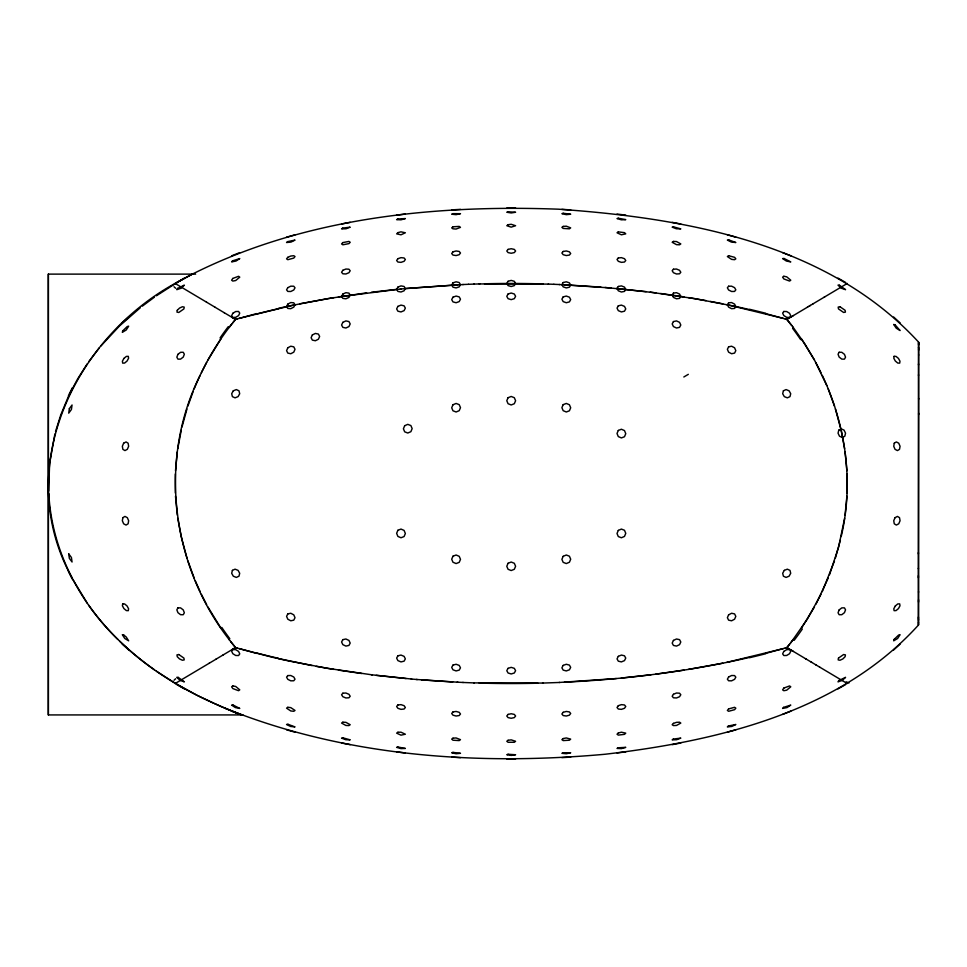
<?xml version="1.0" encoding="UTF-8"?>
<svg xmlns="http://www.w3.org/2000/svg" width="967" height="967" viewBox="0 0 967 967"><rect width="100%" height="100%" fill="white"/><g stroke="black" fill="none" stroke-linecap="round" stroke-linejoin="round"><path stroke-width="1.45" d="M243.019 714.927L48.35 714.927L48.35 274.12L195.648 274.12M918.396 553.958L918.505 374.797M918.553 592.215L918.65 413.187M918.517 364.994L918.553 347.105M918.505 375.45L918.517 363.87M918.529 602.139L918.553 591.695M918.493 620.04L918.541 599.733M918.553 348.06L918.565 344.784M918.493 619.001L918.469 625.033C839.356 712.353 717.574 741.06 604.979 754.26C477.239 765.767 344.651 756.629 224.827 708.122M918.565 345.038L918.565 343.503M918.469 624.609L918.481 622.107M918.565 343.623L918.577 342.113C827.788 243.394 686.207 218.083 558.334 209.186C434.062 204.605 304.835 217.623 192.36 274.12L190.97 274.846M918.577 342.777L918.577 342.113L918.602 344.832M175.329 473.963L175.329 493.037M847.068 493.037L847.068 473.963M175.486 470.784L177.324 451.831M846.899 496.216L845.061 515.169M177.771 448.688L181.276 430.085M844.614 518.312L838.57 547.201L829.505 574.809M841.193 536.54C853.982 482.666 845.811 425.081 822.252 375.305M181.989 427.027L186.957 409.029M840.408 539.973L835.428 557.971M54.889 433.978L49.607 463.519L48.688 491.006M55.53 431.548L60.788 414.843L68.464 396.361M187.9 406.092L193.062 391.732M834.485 560.908L822.252 591.695M200.133 375.305C157.766 459.893 171.558 566.082 229.445 639.973M194.21 388.843C203.626 365.659 216.233 343.781 231.705 324.114M828.175 578.157L816.027 604.073M201.39 372.67L206.612 362.468M820.995 594.33L807.191 619.376L790.692 642.886M69.539 394.101L77.795 378.653L87.211 363.882M68.427 395.66L72.356 387.767M207.941 360.002L220.947 338.825M814.444 606.998L801.45 628.175M88.65 361.827L99.275 347.902M229.07 327.523L235.525 319.412L237.229 318.917M793.315 639.477L786.86 647.588L785.156 648.083M232.757 322.785L235.525 319.412L256.726 313.586M789.64 644.215L786.86 647.588L765.659 653.414M100.87 345.981L119.642 325.843L140.348 307.711M122.229 322.942L128.756 317.007M893.641 649.993L900.156 644.058M142.318 306.164L154.369 297.22M156.424 295.781L175.885 283.307M215.883 659.264L223.135 654.937M216.185 659.095L209.15 663.289M223.075 654.973L235.525 647.588L256.726 653.414M807.397 307.204L810.358 305.427M807.602 307.083L792.952 315.822M175.124 683.548L209.295 663.193M824.15 297.22L847.261 283.452M812.836 303.952L824.706 296.881M809.246 306.092L813.09 303.807M790.692 317.164L791.792 316.499M793.411 315.544L786.86 319.412L765.659 313.586M176.054 283.21L176.901 282.702M788.637 318.373L789.64 317.78M232.02 649.655L235.525 647.588L237.229 648.083M177.07 282.606L177.747 282.207M787.718 318.917L785.156 318.917M178.085 282.013L178.762 281.615M179.1 281.421L180.128 280.829M180.297 280.732L181.155 280.249M176.768 282.449L184.419 278.085M837.966 688.915L845.629 684.551M182.183 279.656C76.296 333.361 10.879 466.88 71.776 577.384M181.687 279.947L183.21 279.088M182.521 279.463L184.238 278.508M183.379 278.992L185.265 277.94M184.576 278.315L186.305 277.372M185.93 277.565L192.36 274.12M186.474 277.275L187.332 276.804M187.683 276.61L188.541 276.151M188.891 275.958L189.58 275.595M189.762 275.498L190.632 275.039M231.584 255.832L239.792 252.617M782.593 714.383L790.801 711.168M239.115 318.373L295.624 304.617M783.27 648.627L726.761 662.383M286.546 237.169L295.044 234.812M727.353 732.188L735.839 729.831M299.637 303.807L333.917 297.606M722.748 663.193L688.48 669.394M341.569 223.993L350.223 222.337M672.162 744.663L680.828 743.007M338.438 296.881L401.075 288.94M683.947 670.119L655.831 674.144M366.626 292.844L327.608 298.658L289.121 305.971A585.108 405.874 0 0 0 278.266 308.388M371.388 292.239L396.047 289.435M651.009 674.761L621.31 678.06M396.615 215.109L405.366 214.045M617.019 752.955L625.77 751.891M400.386 289L457.983 284.769M564.414 682.231C621.116 679.414 677.698 672.778 733.264 661.029A585.108 405.922 0 0 0 749.558 657.403M406.031 288.456L463.266 284.528M616.354 678.544L559.131 682.472M451.698 209.875L460.497 209.355M561.9 757.644L570.699 757.125M462.758 284.54L468.56 284.298M559.627 682.46L542.547 683.077M468.451 284.31L474.144 284.093M473.866 284.105L479.837 283.923M479.173 283.935L548.531 284.105M543.212 683.065L473.866 682.895M506.781 208.002L515.604 208.002M506.781 758.998L515.604 758.998M543.212 283.935L537.882 283.79A741.931 514.239 0 0 0 484.503 283.79M479.173 683.065L484.503 683.21A741.931 514.239 0 0 0 537.882 683.21M548.241 284.093L553.934 284.31M474.144 682.907L462.758 682.46M553.825 284.298L559.627 284.54M559.131 284.528L611.168 287.985M457.077 682.194L463.266 682.472M564.414 284.769L600.93 287.114M457.983 682.231L416.33 679.463M452.713 681.965L421.467 679.886M561.9 209.355L570.699 209.875M451.698 757.125L460.497 757.644M605.04 287.453L646.137 291.647M411.217 679.015L417.345 679.547M411.688 679.052L371.388 674.761M406.128 678.544L376.248 675.353M616.354 288.456L655.831 292.856M617.019 214.045L625.77 215.109M396.615 751.891L405.366 752.955M650.15 292.131L694.777 298.658L733.264 305.971A585.108 405.922 0 0 1 749.558 309.597M372.235 674.869L327.608 668.342L289.121 661.029A585.108 405.874 0 0 1 278.266 658.612M660.618 293.485L683.947 296.881M361.767 673.516L338.438 670.119M688.48 297.606L706.079 300.628M333.917 669.394L316.318 666.372M710.334 301.414L722.748 303.807M312.051 665.586L273.057 657.427L239.115 648.627M672.162 222.337L680.828 223.993M341.569 743.007L350.223 744.663M726.761 304.617L783.27 318.373M727.353 234.812L735.839 237.169M286.546 729.831L295.044 732.188M782.593 252.617L790.801 255.832M231.584 711.168L239.792 714.383M230.811 710.588L241.907 714.927A484.503 484.503 0 0 1 220.585 706.321L197.57 695.563M230.122 710.31L214.372 703.577M213.695 703.263L210.31 701.716M209.634 701.401L206.261 699.818M205.596 699.504L202.236 697.884M201.571 697.558L193.593 693.52M196.905 695.225L175.378 683.391L156.424 671.219M192.941 693.182L189.641 691.441M188.988 691.091L185.712 689.314M185.06 688.951L181.808 687.138M837.966 278.085L845.629 282.449M181.167 686.763C158.926 674.108 138.063 658.95 119.642 641.157M176.768 684.551L184.419 688.915M232.02 317.345L235.525 319.412L224.211 312.704M789.64 649.22L786.86 647.588L793.411 651.456M790.692 649.836L806.212 659.095M815.785 664.8L819.714 667.145M175.124 283.452L206.612 302.2M819.545 667.037L847.261 683.548M805.511 658.672L811.736 662.383M811.059 661.984L816.269 665.091M206.43 302.091L214.892 307.131M214.795 307.083L224.404 312.825M154.369 669.78C129.155 652.024 106.491 630.399 88.65 605.173M893.641 317.007L900.156 322.942M122.229 644.058L128.756 649.993M117.853 639.405C78.448 601.148 51.529 548.809 48.809 493.508M791.792 325.528L786.86 319.412L793.315 327.523M230.593 641.472L235.525 647.588L229.07 639.477M792.952 327.027L804.822 343.889L814.444 360.002M87.211 603.118L72.924 579.608M801.45 338.825L814.335 359.809L826.797 385.519M220.947 628.175L207.941 606.998M815.785 362.468L820.995 372.67M206.612 604.532L201.39 594.33M68.427 571.34L72.356 579.233M200.133 591.695L195.322 580.853M828.211 388.927L834.485 406.092M194.174 578.073L187.9 560.908M835.428 409.029L841.121 430.085L844.614 448.688M186.957 557.971L181.276 536.915L177.771 518.312M845.061 451.831L846.899 470.784M177.324 515.169L175.486 496.216M918.469 625.033L918.445 623.522M918.602 343.031L918.614 350.247M918.432 616.982L918.445 620.947M918.445 620.874L918.445 622.796M918.614 348.567L918.626 355.119M918.626 354.841L918.65 399.166M918.396 568.209L918.396 577.795M918.396 575.655L918.432 618.578M918.65 398.38L918.65 414.613M918.396 552.592L918.396 568.765M48.35 274.12L48.35 714.927M688.323 374.338A287.9 1.874 -30.4 0 1 683.826 376.985M848.953 683.004A286.595 5.705 29.4 0 1 846.234 681.808M802.344 629.009A280.055 241.254 87.8 0 1 794.137 640.323M792.577 328.297A280.055 239.115 -89.3 0 1 800.628 339.586M256.908 313.912A597.896 413.876 0 0 1 278.411 308.703M749.691 309.319A597.896 414.541 0 0 1 765.816 313.296M278.411 658.297A597.896 413.876 0 0 1 256.908 653.088M765.816 653.704A597.896 414.541 0 0 1 749.691 657.681M220.041 337.991A280.055 241.254 87.8 0 1 228.248 326.677M229.82 638.703A280.055 239.115 -89.3 0 1 221.757 627.414M175.643 288.239A272.706 11.979 27.8 0 1 174.024 286.74M174.024 680.26A272.706 11.979 -27.8 0 1 175.643 678.761M122.688 603.867L122.398 605.777L123.909 608.569L126.351 610.588L128.297 610.673L128.587 608.763L127.064 605.971L124.622 603.94L122.688 603.867M894.1 356.327L893.798 358.237L895.321 361.029L897.763 363.06L899.697 363.133L899.987 361.223L898.476 358.431L896.034 356.412L894.1 356.327M68.717 553.849L69.358 558.358L72.054 562.008L71.425 557.512L68.717 553.849M177.275 310.298L176.961 312.111L178.786 312.474L183.911 308.92L184.214 307.095L182.4 306.744L179.524 308.074L177.275 310.298M838.486 658.08L838.171 659.905L839.985 660.256L842.861 658.926L845.11 656.702L845.424 654.889L843.611 654.526L838.486 658.08M122.869 517.671L122.338 520.73L123.643 523.8L126.048 525.069L128.115 523.8L128.647 520.73L127.33 517.671L124.936 516.402L122.869 517.671M894.27 443.2L893.738 446.27L895.055 449.329L897.449 450.598L899.515 449.329L900.059 446.27L898.742 443.2L896.349 441.931L894.27 443.2M838.788 430.146L838.051 433.192L839.501 436.226L842.305 437.495L844.807 436.226L845.545 433.192L844.082 430.146L841.29 428.889L838.788 430.146M232.406 570.373L231.681 573.286L233.301 576.199L236.335 577.42L238.982 576.199L239.707 573.286L238.075 570.373L235.054 569.164L232.406 570.373M783.403 390.801L782.678 393.714L784.31 396.627L787.331 397.836L789.991 396.627L790.716 393.714L789.084 390.801L786.062 389.58L783.403 390.801M69.358 408.642L68.717 413.151L71.425 409.488L72.054 404.992L69.358 408.642M122.736 330.883L122.326 332.31L126.218 330.001L128.659 326.181L127.221 326.556L122.736 330.883M894.149 639.392L893.726 640.819L897.618 638.498L900.072 634.69L898.621 635.053L894.149 639.392M177.94 354.333L176.84 357.174L177.94 359.156L180.587 359.12L183.246 357.089L184.346 354.236L183.246 352.266L180.587 352.302L177.94 354.333M839.151 609.911L838.051 612.764L839.151 614.734L841.798 614.698L844.445 612.667L845.545 609.826L844.445 607.844L841.798 607.88L839.151 609.911M404.69 425.698L403.408 428.792L404.69 431.826L407.784 433.023L410.878 431.693L412.16 428.599L410.878 425.565L407.784 424.356L404.69 425.698M618.3 530.412L617.019 533.506L618.3 536.552L621.394 537.761L624.489 536.419L625.77 533.325L624.489 530.279L621.394 529.07L618.3 530.412M397.896 530.279L396.627 533.325L397.896 536.419L400.991 537.761L404.085 536.552L405.366 533.506L404.085 530.412L400.991 529.07L397.896 530.279M618.3 430.448L617.019 433.494L618.3 436.588L621.394 437.93L624.489 436.721L625.77 433.675L624.489 430.581L621.394 429.239L618.3 430.448M452.979 404.75L451.698 407.784L452.979 410.794L456.098 411.99L459.204 410.685L460.497 407.651L459.204 404.641L456.098 403.444L452.979 404.75M563.181 556.315L561.9 559.349L563.181 562.359L566.299 563.556L569.406 562.25L570.699 559.216L569.406 556.206L566.299 555.01L563.181 556.315M123.643 443.2L122.338 446.27L122.869 449.329L124.936 450.598L127.33 449.329L128.647 446.27L128.115 443.2L126.048 441.931L123.643 443.2M508.074 397.703L506.781 400.713L508.074 403.723L511.192 404.968L514.311 403.723L515.604 400.713L514.311 397.703L511.192 396.458L508.074 397.703M452.979 556.206L451.698 559.216L452.979 562.25L456.098 563.556L459.204 562.359L460.497 559.349L459.204 556.315L456.098 555.01L452.979 556.206M563.181 404.641L561.9 407.651L563.181 410.685L566.299 411.99L569.406 410.794L570.699 407.784L569.406 404.75L566.299 403.444L563.181 404.641M508.074 563.278L506.781 566.287L508.074 569.297L511.192 570.542L514.311 569.297L515.604 566.287L514.311 563.278L511.192 562.032L508.074 563.278M895.055 517.671L893.738 520.73L894.27 523.8L896.349 525.069L898.742 523.8L900.059 520.73L899.515 517.671L897.449 516.402L895.055 517.671M287.815 347.782L286.57 350.634L287.815 353.1L290.789 353.741L293.775 352.157L295.008 349.305L293.775 346.839L290.789 346.21L287.815 347.782M728.61 614.843L727.377 617.695L728.61 620.161L731.596 620.79L734.582 619.218L735.814 616.366L734.582 613.9L731.596 613.259L728.61 614.843M312.353 334.945L311.108 337.713L312.353 340.118L315.375 340.747L318.385 339.236L319.642 336.468L318.385 334.062L315.375 333.434L312.353 334.945M342.85 322.337L341.581 325.009L342.85 327.354L345.896 328.006L348.942 326.58L350.199 323.909L348.942 321.564L345.896 320.911L342.85 322.337M673.443 640.42L672.186 643.091L673.443 645.436L676.501 646.089L679.547 644.663L680.804 641.991L679.547 639.646L676.501 638.994L673.443 640.42M232.829 313.296L231.645 315.738L232.829 317.418L235.694 317.345L238.571 315.58L239.756 313.139L238.571 311.459L235.694 311.531L232.829 313.296M783.826 651.42L782.629 653.861L783.826 655.541L786.691 655.469L789.556 653.704L790.74 651.262L789.556 649.582L786.691 649.655L783.826 651.42M287.815 613.9L286.57 616.366L287.815 619.218L290.789 620.79L293.775 620.161L295.008 617.695L293.775 614.843L290.789 613.259L287.815 613.9M728.61 346.839L727.377 349.305L728.61 352.157L731.596 353.741L734.582 353.1L735.814 350.634L734.582 347.782L731.596 346.21L728.61 346.839M397.908 306.382L396.627 308.908L397.908 311.205L400.991 311.93L404.085 310.649L405.354 308.122L404.085 305.826L400.991 305.101L397.908 306.382M618.312 656.351L617.031 658.878L618.312 661.174L621.394 661.899L624.477 660.618L625.758 658.092L624.477 655.795L621.394 655.07L618.312 656.351M287.815 304.109L286.57 306.539L287.815 308.437L290.789 308.678L293.775 307.131L295.008 304.69L293.775 302.804L290.789 302.562L287.815 304.109M452.979 297.195L451.698 299.613L452.979 301.897L456.098 302.731L459.204 301.607L460.485 299.19L459.204 296.893L456.098 296.071L452.979 297.195M563.181 665.393L561.9 667.81L563.181 670.107L566.299 670.929L569.406 669.805L570.687 667.387L569.406 665.103L566.299 664.269L563.181 665.393M342.85 294.053L341.581 296.41L342.85 298.38L345.896 298.791L348.942 297.425L350.199 295.068L348.942 293.11L345.896 292.687L342.85 294.053M342.85 639.646L341.581 641.991L342.85 644.663L345.896 646.089L348.942 645.436L350.199 643.091L348.942 640.42L345.896 638.994L342.85 639.646M673.443 321.564L672.186 323.909L673.443 326.58L676.501 328.006L679.547 327.354L680.804 325.009L679.547 322.337L676.501 320.911L673.443 321.564M123.909 358.431L122.398 361.223L122.688 363.133L124.622 363.06L127.064 361.029L128.587 358.237L128.297 356.327L126.351 356.412L123.909 358.431M895.321 605.971L893.798 608.763L894.1 610.673L896.034 610.588L898.476 608.569L899.987 605.777L899.697 603.867L897.763 603.94L895.321 605.971M177.94 607.844L176.84 609.826L177.94 612.667L180.587 614.698L183.246 614.734L184.346 612.764L183.246 609.911L180.587 607.88L177.94 607.844M508.074 294.004L506.781 296.337L508.074 298.67L511.192 299.637L514.311 298.67L515.604 296.337L514.311 294.004L511.192 293.037L508.074 294.004M508.074 668.33L506.781 670.663L508.074 672.996L511.192 673.963L514.311 672.996L515.604 670.663L514.311 668.33L511.192 667.363L508.074 668.33M839.151 352.266L838.051 354.236L839.151 357.089L841.798 359.12L844.445 359.156L845.545 357.174L844.445 354.333L841.798 352.302L839.151 352.266M397.908 655.795L396.627 658.092L397.908 660.618L400.991 661.899L404.085 661.174L405.354 658.878L404.085 656.351L400.991 655.07L397.908 655.795M618.312 305.826L617.031 308.122L618.312 310.649L621.394 311.93L624.477 311.205L625.758 308.908L624.477 306.382L621.394 305.101L618.312 305.826M233.301 390.801L231.681 393.714L232.406 396.627L235.054 397.836L238.075 396.627L239.707 393.714L238.982 390.801L236.335 389.58L233.301 390.801M397.908 287.102L396.627 289.387L397.908 291.418L400.991 291.998L404.085 290.789L405.354 288.492L404.085 286.474L400.991 285.894L397.908 287.102M784.31 570.373L782.678 573.286L783.403 576.199L786.062 577.42L789.084 576.199L790.716 573.286L789.991 570.373L787.331 569.164L784.31 570.373M563.181 296.893L561.9 299.19L563.181 301.607L566.299 302.731L569.406 301.897L570.687 299.613L569.406 297.195L566.299 296.071L563.181 296.893M452.979 665.103L451.698 667.387L452.979 669.805L456.098 670.929L459.204 670.107L460.485 667.81L459.204 665.393L456.098 664.269L452.979 665.103M287.803 287.67L286.57 289.846L287.803 291.43L290.789 291.49L293.775 289.991L295.008 287.815L293.775 286.232L290.789 286.172L287.803 287.67M728.61 677.009L727.377 679.185L728.61 680.768L731.596 680.828L734.582 679.33L735.814 677.154L734.582 675.57L731.596 675.51L728.61 677.009M452.979 282.86L451.698 285.084L452.979 287.187L456.098 287.912L459.204 286.861L460.485 284.636L459.204 282.533L456.098 281.808L452.979 282.86M508.074 281.3L506.781 283.452L508.074 285.616L511.192 286.51L514.311 285.616L515.604 283.452L514.311 281.3L511.192 280.406L508.074 281.3M177.565 288.432L176.804 289.677L181.083 288.226L184.371 285.144L177.565 288.432M838.776 680.611L838.014 681.856L842.281 680.405L845.581 677.323L838.776 680.611M563.181 282.533L561.9 284.636L563.181 286.861L566.299 287.912L569.406 287.187L570.687 285.084L569.406 282.86L566.299 281.808L563.181 282.533M618.312 286.474L617.031 288.492L618.312 290.789L621.394 291.998L624.477 291.418L625.758 289.387L624.477 287.102L621.394 285.894L618.312 286.474M342.85 270.289L341.581 272.259L342.85 273.794L345.896 273.987L348.942 272.718L350.199 270.748L348.942 269.213L345.896 269.031L342.85 270.289M673.443 694.282L672.186 696.252L673.443 697.787L676.501 697.969L679.547 696.711L680.804 694.741L679.547 693.206L676.501 693.013L673.443 694.282M673.443 293.11L672.186 295.068L673.443 297.425L676.501 298.791L679.547 298.38L680.804 296.41L679.547 294.053L676.501 292.687L673.443 293.11M728.61 302.804L727.377 304.69L728.61 307.131L731.596 308.678L734.582 308.437L735.814 306.539L734.582 304.109L731.596 302.562L728.61 302.804M232.805 278.436L231.621 280.2L232.805 281.071L235.694 280.539L239.768 277.154L238.571 276.284L232.805 278.436M783.814 688.081L782.617 689.846L783.814 690.716L786.691 690.184L790.776 686.8L789.58 685.929L783.814 688.081M397.908 258.697L396.627 260.51L397.908 262.033L400.991 262.359L404.085 261.308L405.354 259.494L404.085 257.971L400.991 257.645L397.908 258.697M618.312 705.692L617.031 707.506L618.312 709.029L621.394 709.355L624.489 708.303L625.758 706.49L624.489 704.967L621.394 704.641L618.312 705.692M232.829 649.582L231.645 651.262L232.829 653.704L235.694 655.469L238.571 655.541L239.756 653.861L238.571 651.42L235.694 649.655L232.829 649.582M783.826 311.459L782.629 313.139L783.826 315.58L786.691 317.345L789.556 317.418L790.74 315.738L789.556 313.296L786.691 311.531L783.826 311.459M452.979 251.831L451.698 253.523L452.979 255.07L456.098 255.554L459.204 254.696L460.485 253.003L459.204 251.456L456.098 250.973L452.979 251.831M563.181 712.304L561.9 713.997L563.181 715.544L566.299 716.027L569.406 715.169L570.687 713.477L569.406 711.93L566.299 711.446L563.181 712.304M287.803 675.57L286.57 677.154L287.803 679.33L290.789 680.828L293.775 680.768L295.008 679.185L293.775 677.009L290.789 675.51L287.803 675.57M728.61 286.232L727.377 287.815L728.61 289.991L731.596 291.49L734.582 291.43L735.814 289.846L734.582 287.67L731.596 286.172L728.61 286.232M508.074 249.389L506.781 250.997L508.074 252.592L511.192 253.257L514.311 252.592L515.604 250.997L514.311 249.389L511.192 248.724L508.074 249.389M508.074 714.408L506.781 716.003L508.074 717.611L511.192 718.276L514.311 717.611L515.604 716.003L514.311 714.408L511.192 713.743L508.074 714.408M287.803 257.319L286.558 258.842L287.803 259.7L293.787 258.08L295.02 256.557L293.787 255.711L290.789 256.025L287.803 257.319M728.61 708.92L727.365 710.443L728.61 711.289L734.594 709.681L735.827 708.158L734.594 707.3L728.61 708.92M673.443 269.213L672.186 270.748L673.443 272.718L676.501 273.987L679.547 273.794L680.804 272.259L679.547 270.289L676.501 269.031L673.443 269.213M342.85 693.206L341.581 694.741L342.85 696.711L345.896 697.969L348.942 697.787L350.199 696.252L348.942 694.282L345.896 693.013L342.85 693.206M563.181 251.456L561.9 253.003L563.181 254.696L566.299 255.554L569.406 255.07L570.687 253.523L569.406 251.831L566.299 250.973L563.181 251.456M452.979 711.93L451.698 713.477L452.979 715.169L456.098 716.027L459.204 715.544L460.485 713.997L459.204 712.304L456.098 711.446L452.979 711.93M618.312 257.971L617.031 259.494L618.312 261.308L621.394 262.359L624.489 262.033L625.758 260.51L624.489 258.697L621.394 257.645L618.312 257.971M397.908 704.967L396.627 706.49L397.908 708.303L400.991 709.355L404.085 709.029L405.354 707.506L404.085 705.692L400.991 704.641L397.908 704.967M232.576 260.836L231.609 261.9L236.021 261.042L239.78 258.576L232.576 260.836M783.572 707.373L782.617 708.424L787.029 707.566L790.776 705.1L783.572 707.373M342.838 242.584L341.569 243.926L342.838 244.796L348.942 243.624L350.211 242.282L348.942 241.424L342.838 242.584M673.443 723.376L672.174 724.718L673.443 725.576L676.501 725.455L680.816 723.074L679.547 722.204L676.501 722.337L673.443 723.376M397.908 232.648L396.627 233.857L400.991 234.8L405.366 232.781L400.991 231.838L397.908 232.648M618.3 733.01L617.019 734.219L618.3 735.113L624.489 734.352L625.77 733.143L621.394 732.2L618.3 733.01M452.979 226.786L451.698 227.886L452.979 228.816L456.098 229.046L460.497 227.342L459.204 226.411L452.979 226.786M563.181 738.57L561.9 739.658L563.181 740.589L569.406 740.214L570.699 739.114L566.299 737.954L563.181 738.57M287.634 241.629L286.558 242.524L291.019 242.088L295.032 240.094L287.634 241.629M728.441 725.999L727.365 726.906L731.814 726.459L735.839 724.476L728.441 725.999M508.074 224.719L506.781 225.722L511.192 227.136L515.604 225.722L511.192 224.296L508.074 224.719M508.074 740.287L506.781 741.278L508.074 742.281L514.311 742.281L515.604 741.278L511.192 739.864L508.074 740.287M783.814 276.284L782.617 277.154L783.814 278.919L789.58 281.071L790.776 280.2L786.691 276.816L783.814 276.284M232.805 685.929L231.621 686.8L232.805 688.564L238.571 690.716L239.768 689.846L235.694 686.461L232.805 685.929M563.181 226.411L561.9 227.342L563.181 228.43L569.406 228.816L570.699 227.886L566.299 226.181L563.181 226.411M452.979 738.184L451.698 739.114L452.979 740.214L459.204 740.589L460.497 739.658L456.098 737.954L452.979 738.184M618.3 231.887L617.019 232.781L621.394 234.8L625.77 233.857L624.489 232.648L618.3 231.887M397.908 732.249L396.627 733.143L400.991 735.162L405.366 734.219L400.991 732.2L397.908 732.249M728.61 255.711L727.365 256.557L731.596 259.374L734.594 259.7L735.827 258.842L734.594 257.319L728.61 255.711M287.803 707.3L286.558 708.158L290.789 710.975L293.787 711.289L295.02 710.443L290.789 707.626L287.803 707.3M673.443 241.424L672.174 242.282L676.501 244.663L679.547 244.796L680.816 243.926L676.501 241.545L673.443 241.424M342.838 722.204L341.569 723.074L345.896 725.455L348.942 725.576L350.211 724.718L345.896 722.337L342.838 722.204M342.729 228.103L341.569 228.877L346.041 228.756L350.211 227.16L342.729 228.103M673.334 739.066L672.174 739.84L676.646 739.719L680.816 738.123L673.334 739.066M397.896 218.977L396.615 219.642L400.991 219.823L405.366 218.566L397.896 218.977M618.3 747.769L617.019 748.434L621.394 748.615L625.77 747.358L618.3 747.769M452.979 213.647L451.698 214.215L456.098 214.65L460.497 213.683L452.979 213.647M563.181 752.749L561.9 753.317L566.299 753.74L570.699 752.785L563.181 752.749M508.074 211.773L506.781 212.256L511.192 212.945L515.604 212.256L508.074 211.773M508.074 754.26L506.781 754.743L511.192 755.42L515.604 754.743L508.074 754.26M563.181 213.272L561.9 213.683L566.299 214.65L570.699 214.215L563.181 213.272M452.979 752.374L451.698 752.785L456.098 753.74L460.497 753.317L452.979 752.374M618.3 218.216L617.019 218.566L621.394 219.823L625.77 219.642L618.3 218.216M397.896 747.008L396.615 747.358L400.991 748.615L405.366 748.434L397.896 747.008M673.54 226.882L672.174 227.16L676.344 228.756L680.816 228.877L673.54 226.882M342.934 737.857L341.569 738.123L345.751 739.719L350.211 739.84L342.934 737.857M839.985 306.744L838.171 307.095L838.486 308.92L843.611 312.474L845.424 312.111L845.11 310.298L839.985 306.744M178.786 654.526L176.961 654.889L177.275 656.702L179.524 658.926L182.4 660.256L184.214 659.905L183.911 658.08L178.786 654.526M728.755 239.901L727.365 240.094L731.378 242.088L735.839 242.524L728.755 239.901M287.948 724.283L286.558 724.476L290.571 726.459L295.032 726.906L287.948 724.283M784.044 258.491L782.617 258.576L786.364 261.042L790.776 261.9L784.044 258.491M233.035 705.028L231.609 705.1L235.368 707.566L239.78 708.424L233.035 705.028M839.465 285.229L838.014 285.144L841.314 288.226L845.581 289.677L839.465 285.229M178.266 677.408L176.804 677.323L180.104 680.405L184.371 681.856L178.266 677.408M123.764 635.053L122.326 634.69L124.767 638.498L128.659 640.819L126.218 636.999L123.764 635.053M895.104 324.864L893.713 324.453L896.24 328.188L900.084 330.545L895.104 324.864"/></g></svg>
